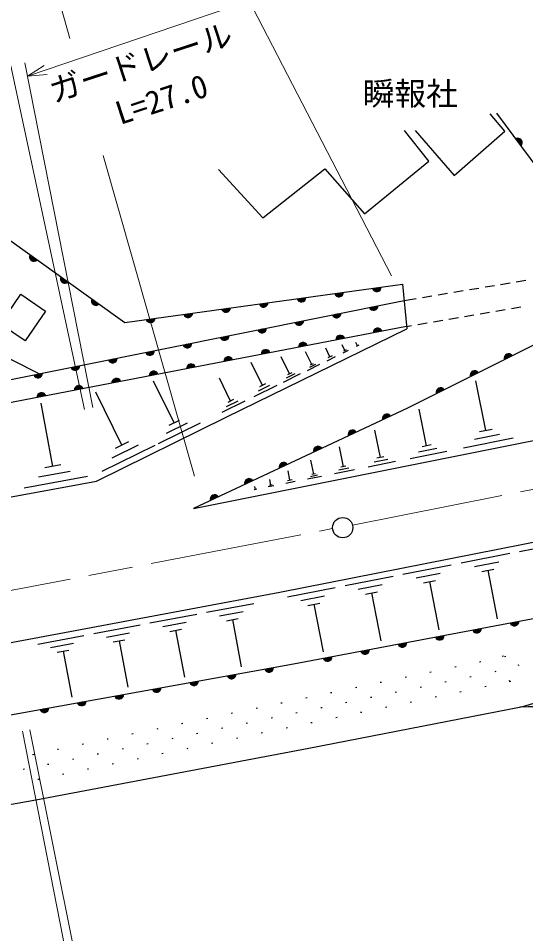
# Model space of a CAD drawing. Units: millimetres, scale not verified. Extents: x 40000 to 680000, y 20000 to 380000.
# Drawn here: x 244494 to 284494, y 270291 to 342471 of the extents above; entities that cross this region are included whole.
import ezdxf
from ezdxf.enums import TextEntityAlignment as Align

# ---------------------------------------------------------------- set-up
doc = ezdxf.new("R2010")
doc.units = ezdxf.units.MM
doc.header["$LTSCALE"] = 1000
doc.linetypes.add('CHAIN', pattern=[18.5, 12, -1.5, 3.5, -1.5])
for name, color, linetype, lineweight in [('M-BGD', 7, 'Continuous', 25), ('M-BMK', 2, 'CHAIN', 13), ('M-BMK-HTXT', 7, 'Continuous', 13), ('M-BMK-SRVR', 3, 'Continuous', 25), ('M-STR-HTXT', 7, 'Continuous', 13)]:
    doc.layers.add(name, color=color, linetype=linetype, lineweight=lineweight)
doc.styles.add('ＭＳ ゴシック', font='')
doc.styles.get('ＭＳ ゴシック').set_extended_font_data('MS Gothic')

msp = doc.modelspace()

# ---------------------------------------------------------------- linework, layer by layer
at = {"layer": 'M-BGD'}
for p, q in [((287411, 327965), (282211, 335002)), ((274787, 321495), (275124, 317989)), ((280055, 321083), (280795, 321205)), ((281288, 321287), (282028, 321410)), ((282521, 321492), (283261, 321615)), ((283755, 321697), (284494, 321820)), ((276356, 320469), (277096, 320591)), ((277589, 320673), (278329, 320796)), ((278822, 320878), (279562, 321001)), ((211320, 307435), (274909, 320228)), ((274909, 320228), (275863, 320387)), ((279679, 318957), (280418, 319082)), ((280911, 319166), (281650, 319291)), ((282143, 319375), (282883, 319500)), ((283376, 319584), (284115, 319710)), ((275981, 318329), (276721, 318455)), ((277214, 318539), (277953, 318664)), ((278446, 318748), (279186, 318873)), ((275105, 318181), (211629, 305977)), ((275105, 318181), (275488, 318246)), ((271235, 316639), (271098, 316919)), ((267626, 315174), (267142, 316159)), ((269061, 315783), (268728, 316463)), ((270240, 316284), (270029, 316714)), ((270508, 316282), (270078, 316071)), ((270347, 316337), (270133, 316231)), ((271348, 316694), (271123, 316584)), ((265877, 314431), (265212, 315787)), ((269485, 315780), (268805, 315447)), ((269231, 315867), (268891, 315700)), ((263747, 313527), (262860, 315335)), ((268239, 315169), (267254, 314686)), ((267932, 315171), (267440, 314930)), ((267749, 315234), (267502, 315113)), ((261233, 312294), (260346, 314102)), ((266721, 314425), (265365, 313760)), ((266299, 314428), (265621, 314095)), ((266046, 314514), (265707, 314348)), ((256770, 310562), (255152, 313854)), ((264873, 313518), (263064, 312631)), ((264310, 313523), (263406, 313079)), ((263973, 313638), (263521, 313416)), ((281348, 309956), (280564, 313887)), ((252652, 308809), (250602, 312979)), ((247213, 307141), (246294, 312133)), ((262359, 312285), (260550, 311398)), ((261796, 312290), (260891, 311846)), ((261459, 312405), (261007, 312183)), ((276684, 308758), (276106, 311659)), ((258821, 310548), (255529, 308929)), ((257796, 310555), (256150, 309745)), ((257182, 310764), (256359, 310359)), ((273036, 307836), (272606, 309992)), ((282429, 309661), (280464, 309269)), ((281840, 310054), (280857, 309858)), ((253174, 309066), (252131, 308553)), ((283510, 309365), (279579, 308581)), ((255250, 308792), (251080, 306742)), ((253951, 308801), (251866, 307776)), ((270124, 307105), (269810, 308682)), ((278280, 308322), (275379, 307743)), ((277482, 308540), (276032, 308250)), ((277047, 308830), (276322, 308685)), ((267786, 306518), (267564, 307629)), ((274222, 307512), (272066, 307082)), ((273629, 307674), (272551, 307459)), ((273306, 307890), (272767, 307783)), ((247837, 307256), (246589, 307026)), ((265908, 306046), (265761, 306784)), ((270991, 306868), (269414, 306553)), ((270558, 306986), (269769, 306829)), ((270321, 307144), (269927, 307066)), ((249938, 306353), (244947, 305434)), ((248576, 306747), (246080, 306288)), ((264400, 305667), (264313, 306106)), ((266093, 306083), (265724, 306009)), ((268397, 306350), (267285, 306129)), ((268092, 306434), (267536, 306323)), ((267925, 306545), (267647, 306490)), ((263298, 305333), (263100, 305294)), ((263199, 305313), (263150, 305560)), ((264641, 305601), (264203, 305514)), ((264510, 305689), (264291, 305645)), ((266314, 305935), (265576, 305788)), ((284004, 300438), (287865, 301198)), ((279397, 299532), (283232, 300286)), ((280450, 299241), (282367, 299618)), ((274814, 298631), (278624, 299380)), ((281024, 298856), (281982, 299045)), ((281503, 298951), (282257, 295115)), ((270256, 297735), (274042, 298479)), ((275860, 298342), (277765, 298717)), ((276430, 297959), (277383, 298147)), ((265723, 296843), (269484, 297583)), ((271296, 297447), (273188, 297820)), ((276907, 298053), (277656, 294243)), ((266755, 296558), (268636, 296928)), ((271862, 297067), (272808, 297253)), ((272335, 297160), (273079, 293375)), ((259333, 295635), (263058, 296337)), ((267318, 296180), (268258, 296365)), ((267788, 296273), (268528, 292512)), ((254869, 294794), (258563, 295490)), ((260352, 295345), (262215, 295696)), ((250436, 293959), (254099, 294649)), ((255880, 294506), (257726, 294854)), ((260905, 294967), (261837, 295142)), ((261371, 295055), (262073, 291329)), ((246035, 293129), (249666, 293813)), ((251438, 293673), (253269, 294018)), ((256428, 294131), (257352, 294305)), ((256890, 294218), (257586, 290525)), ((247028, 292846), (248844, 293188)), ((251982, 293302), (252898, 293474)), ((252440, 293388), (253130, 289726)), ((247568, 292478), (248475, 292649)), ((248021, 292563), (248706, 288932)), ((280964, 291732), (280866, 291711)), ((282743, 292174), (282647, 292148)), ((282922, 292138), (282825, 292117)), ((277048, 290919), (276950, 290899)), ((279006, 291325), (278908, 291305)), ((282146, 290956), (282049, 290935)), ((283967, 291464), (283870, 291439)), ((275089, 290513), (274991, 290492)), ((280188, 290549), (280090, 290529)), ((283257, 290241), (283161, 290215)), ((283329, 290179), (283231, 290159)), ((271173, 289700), (271075, 289680)), ((273131, 290106), (273033, 290086)), ((276272, 289737), (276174, 289716)), ((278230, 290143), (278132, 290123)), ((281370, 289773), (281273, 289753)), ((267256, 288888), (267158, 288867)), ((269214, 289294), (269116, 289274)), ((272355, 288924), (272257, 288904)), ((274313, 289330), (274215, 289310)), ((277454, 288961), (277356, 288940)), ((279412, 289367), (279314, 289347)), ((263339, 288075), (263242, 288055)), ((265298, 288481), (265200, 288461)), ((268438, 288112), (268340, 288091)), ((270397, 288518), (270299, 288498)), ((273537, 288148), (273439, 288128)), ((275496, 288554), (275398, 288534)), ((261381, 287669), (261283, 287648)), ((264522, 287299), (264424, 287279)), ((266480, 287705), (266382, 287685)), ((269621, 287336), (269523, 287315)), ((271579, 287742), (271481, 287722)), ((257465, 286856), (257367, 286836)), ((259423, 287262), (259325, 287242)), ((262563, 286893), (262466, 286872)), ((267662, 286929), (267564, 286909)), ((253548, 286044), (253450, 286023)), ((255506, 286450), (255408, 286430)), ((258647, 286080), (258549, 286060)), ((260605, 286486), (260507, 286466)), ((263746, 286117), (263648, 286096)), ((265704, 286523), (265606, 286503)), ((249631, 285231), (249533, 285211)), ((251590, 285637), (251492, 285617)), ((254730, 285268), (254632, 285247)), ((256689, 285674), (256591, 285654)), ((259829, 285304), (259731, 285284)), ((261787, 285710), (261690, 285690)), ((245715, 284418), (245617, 284398)), ((245765, 284424), (245667, 284405)), ((247673, 284825), (247575, 284804)), ((250814, 284455), (250716, 284435)), ((252772, 284861), (252674, 284841)), ((255913, 284492), (255815, 284471)), ((257871, 284898), (257773, 284878)), ((248855, 284049), (248757, 284028)), ((251996, 283679), (251898, 283659)), ((253954, 284085), (253856, 284065)), ((244969, 283255), (244871, 283236)), ((246897, 283642), (246799, 283622)), ((250038, 283273), (249940, 283252)), ((246121, 282460), (246023, 282440)), ((246138, 282459), (246040, 282441)), ((248079, 282866), (247981, 282846))]:
    msp.add_line(p, q, dxfattribs=at)
for points in [[(275783, 333617), (278868, 330073), (282849, 333574), (281707, 334940)], [(260284, 330560), (263774, 326749), (268658, 330608), (271788, 327061), (276870, 331208), (274932, 333626)], [(240932, 327015), (252898, 318496), (274787, 321495)], [(246142, 314441), (244021, 315526), (235834, 319897), (228404, 324396)], [(288411, 318347), (275173, 311732), (258310, 303828)], [(211629, 305977), (225947, 304624), (238612, 303760), (250656, 305976), (260890, 311008), (275124, 317989)], [(258310, 303828), (287878, 309727), (310779, 314090)], [(119698, 273427), (128620, 274071), (161740, 278343), (179200, 280792), (196703, 284383), (243652, 293189), (265121, 297234), (288171, 301767)], [(121929, 267435), (129162, 268470), (147345, 270826), (162457, 273241), (180009, 276049), (197726, 279172), (244622, 287692), (266187, 291559), (289257, 295934)], [(127000, 261123), (130152, 261514), (148259, 264432), (163468, 266938), (181061, 269727), (198924, 272615), (224200, 276980), (245875, 280836), (267410, 284931), (284263, 288216), (304602, 294283)]]:
    msp.add_lwpolyline(points, dxfattribs=at)
msp.add_lwpolyline([(244680, 320714), (246633, 319385), (245032, 317030), (243078, 318359)], close=True, dxfattribs=at)
for centre, radius, start, end in [((283876, 332658), 354, 315.2584, 117.66358), ((283876, 332658), 283, 317.48244, 115.43954), ((283876, 332658), 212, 321.22876, 111.69321), ((283876, 332658), 142, 328.94049, 103.98148), ((283876, 332658), 100, 339.25815, 93.66382), ((245725, 323669), 354, 153.34746, 315.75264), ((245725, 323669), 283, 155.5715, 313.5286), ((245725, 323669), 212, 159.31783, 309.78227), ((245725, 323669), 142, 167.02956, 302.07054), ((245725, 323669), 100, 177.34722, 291.75288), ((248169, 321929), 354, 153.34746, 315.75264), ((248169, 321929), 283, 155.5715, 313.5286), ((248169, 321929), 212, 159.31783, 309.78227), ((248169, 321929), 142, 167.02956, 302.07054), ((248169, 321929), 100, 177.34722, 291.75288), ((272752, 321271), 354, 196.60062, 359.0058), ((272752, 321271), 283, 198.82466, 356.78176), ((272752, 321271), 212, 202.57099, 353.03543), ((272752, 321271), 142, 210.28272, 345.3237), ((272752, 321271), 100, 220.60038, 335.00604), ((269780, 320864), 354, 196.60062, 359.0058), ((269780, 320864), 283, 198.82466, 356.78176), ((269780, 320864), 212, 202.57099, 353.03543), ((269780, 320864), 142, 210.28272, 345.3237), ((269780, 320864), 100, 220.60038, 335.00604), ((250613, 320189), 354, 153.34746, 315.75264), ((250613, 320189), 283, 155.5715, 313.5286), ((250613, 320189), 212, 159.31783, 309.78227), ((250613, 320189), 142, 167.02956, 302.07054), ((250613, 320189), 100, 177.34722, 291.75288), ((263835, 320049), 354, 196.60062, 359.0058), ((263835, 320049), 283, 198.82466, 356.78176), ((263835, 320049), 212, 202.57099, 353.03543), ((263835, 320049), 142, 210.28272, 345.3237), ((263835, 320049), 100, 220.60038, 335.00604), ((266808, 320456), 354, 196.60062, 359.0058), ((266808, 320456), 283, 198.82466, 356.78176), ((266808, 320456), 212, 202.57099, 353.03543), ((266808, 320456), 142, 210.28272, 345.3237), ((266808, 320456), 100, 220.60038, 335.00604), ((272514, 319802), 354, 200.17275, 2.57793), ((272514, 319802), 283, 202.39679, 0.35389), ((272514, 319802), 212, 206.14311, 356.60756), ((272514, 319802), 142, 213.85484, 348.89583), ((272514, 319802), 100, 224.17251, 338.57817), ((257891, 319234), 354, 196.60062, 359.0058), ((257891, 319234), 283, 198.82466, 356.78176), ((257891, 319234), 212, 202.57099, 353.03543), ((257891, 319234), 142, 210.28272, 345.3237), ((257891, 319234), 100, 220.60038, 335.00604), ((260863, 319642), 354, 196.60062, 359.0058), ((260863, 319642), 283, 198.82466, 356.78176), ((260863, 319642), 212, 202.57099, 353.03543), ((260863, 319642), 142, 210.28272, 345.3237), ((260863, 319642), 100, 220.60038, 335.00604), ((269573, 319210), 354, 200.17275, 2.57793), ((269573, 319210), 283, 202.39679, 0.35389), ((269573, 319210), 212, 206.14311, 356.60756), ((269573, 319210), 142, 213.85484, 348.89583), ((269573, 319210), 100, 224.17251, 338.57817), ((254919, 318827), 354, 196.60062, 359.0058), ((254919, 318827), 283, 198.82466, 356.78176), ((254919, 318827), 212, 202.57099, 353.03543), ((254919, 318827), 142, 210.28272, 345.3237), ((254919, 318827), 100, 220.60038, 335.00604), ((266632, 318618), 354, 200.17275, 2.57793), ((266632, 318618), 283, 202.39679, 0.35389), ((266632, 318618), 212, 206.14311, 356.60756), ((266632, 318618), 142, 213.85484, 348.89583), ((266632, 318618), 100, 224.17251, 338.57817), ((263691, 318027), 354, 200.17275, 2.57793), ((263691, 318027), 283, 202.39679, 0.35389), ((263691, 318027), 212, 206.14311, 356.60756), ((263691, 318027), 142, 213.85484, 348.89583), ((263691, 318027), 100, 224.17251, 338.57817), ((272838, 317690), 354, 19.67991, 182.08509), ((272838, 317690), 283, 21.90395, 179.86105), ((272838, 317690), 212, 25.65027, 176.11472), ((272838, 317690), 142, 33.362, 168.40299), ((272838, 317690), 100, 43.67967, 158.08533), ((260750, 317435), 354, 200.17275, 2.57793), ((260750, 317435), 283, 202.39679, 0.35389), ((260750, 317435), 212, 206.14311, 356.60756), ((260750, 317435), 142, 213.85484, 348.89583), ((260750, 317435), 100, 224.17251, 338.57817), ((266946, 316557), 354, 19.67991, 182.08509), ((269892, 317123), 354, 19.67991, 182.08509), ((269892, 317123), 283, 21.90395, 179.86105), ((269892, 317123), 212, 25.65027, 176.11472), ((269892, 317123), 142, 33.362, 168.40299), ((269892, 317123), 100, 43.67967, 158.08533), ((254868, 316252), 354, 200.17275, 2.57793), ((254868, 316252), 283, 202.39679, 0.35389), ((254868, 316252), 212, 206.14311, 356.60756), ((254868, 316252), 142, 213.85484, 348.89583), ((254868, 316252), 100, 224.17251, 338.57817), ((257809, 316843), 354, 200.17275, 2.57793), ((257809, 316843), 283, 202.39679, 0.35389), ((257809, 316843), 212, 206.14311, 356.60756), ((257809, 316843), 142, 213.85484, 348.89583), ((257809, 316843), 100, 224.17251, 338.57817), ((263999, 315991), 354, 19.67991, 182.08509), ((263999, 315991), 283, 21.90395, 179.86105), ((263999, 315991), 212, 25.65027, 176.11472), ((266946, 316557), 283, 21.90395, 179.86105), ((266946, 316557), 212, 25.65027, 176.11472), ((266946, 316557), 142, 33.362, 168.40299), ((266946, 316557), 100, 43.67967, 158.08533), ((251927, 315660), 354, 200.17275, 2.57793), ((251927, 315660), 283, 202.39679, 0.35389), ((251927, 315660), 212, 206.14311, 356.60756), ((251927, 315660), 142, 213.85484, 348.89583), ((251927, 315660), 100, 224.17251, 338.57817), ((261053, 315424), 354, 19.67991, 182.08509), ((261053, 315424), 283, 21.90395, 179.86105), ((261053, 315424), 212, 25.65027, 176.11472), ((261053, 315424), 142, 33.362, 168.40299), ((261053, 315424), 100, 43.67967, 158.08533), ((263999, 315991), 142, 33.362, 168.40299), ((263999, 315991), 100, 43.67967, 158.08533), ((283158, 315662), 354, 35.35033, 197.75551), ((283158, 315662), 283, 37.57437, 195.53147), ((283158, 315662), 212, 41.3207, 191.78515), ((283158, 315662), 142, 49.03243, 184.07342), ((283158, 315662), 100, 59.35009, 173.75575), ((248986, 315068), 354, 200.17275, 2.57793), ((248986, 315068), 283, 202.39679, 0.35389), ((248986, 315068), 212, 206.14311, 356.60756), ((248986, 315068), 142, 213.85484, 348.89583), ((248986, 315068), 100, 224.17251, 338.57817), ((258107, 314858), 354, 19.67991, 182.08509), ((258107, 314858), 283, 21.90395, 179.86105), ((258107, 314858), 212, 25.65027, 176.11472), ((258107, 314858), 142, 33.362, 168.40299), ((258107, 314858), 100, 43.67967, 158.08533), ((246045, 314476), 354, 200.17275, 2.57793), ((246045, 314476), 283, 202.39679, 0.35389), ((246045, 314476), 212, 206.14311, 356.60756), ((246045, 314476), 142, 213.85484, 348.89583), ((246045, 314476), 100, 224.17251, 338.57817), ((252215, 313725), 354, 19.67991, 182.08509), ((252215, 313725), 283, 21.90395, 179.86105), ((255161, 314291), 354, 19.67991, 182.08509), ((255161, 314291), 283, 21.90395, 179.86105), ((255161, 314291), 212, 25.65027, 176.11472), ((255161, 314291), 142, 33.362, 168.40299), ((255161, 314291), 100, 43.67967, 158.08533), ((280474, 314321), 354, 35.35033, 197.75551), ((280474, 314321), 283, 37.57437, 195.53147), ((280474, 314321), 212, 41.3207, 191.78515), ((280474, 314321), 142, 49.03243, 184.07342), ((280474, 314321), 100, 59.35009, 173.75575), ((249269, 313159), 354, 19.67991, 182.08509), ((249269, 313159), 283, 21.90395, 179.86105), ((249269, 313159), 212, 25.65027, 176.11472), ((249269, 313159), 142, 33.362, 168.40299), ((252215, 313725), 212, 25.65027, 176.11472), ((252215, 313725), 142, 33.362, 168.40299), ((252215, 313725), 100, 43.67967, 158.08533), ((277791, 312980), 354, 35.35033, 197.75551), ((277791, 312980), 283, 37.57437, 195.53147), ((246323, 312592), 354, 19.67991, 182.08509), ((246323, 312592), 283, 21.90395, 179.86105), ((246323, 312592), 212, 25.65027, 176.11472), ((246323, 312592), 142, 33.362, 168.40299), ((246323, 312592), 100, 43.67967, 158.08533), ((249269, 313159), 100, 43.67967, 158.08533), ((277791, 312980), 212, 41.3207, 191.78515), ((277791, 312980), 142, 49.03243, 184.07342), ((277791, 312980), 100, 59.35009, 173.75575), ((273555, 310914), 354, 33.90924, 196.31441), ((273555, 310914), 283, 36.13327, 194.09038), ((273555, 310914), 212, 39.8796, 190.34405), ((273555, 310914), 142, 47.59133, 182.63232), ((273555, 310914), 100, 57.90899, 172.31466), ((270839, 309641), 354, 33.90924, 196.31441), ((270839, 309641), 283, 36.13327, 194.09038), ((270839, 309641), 212, 39.8796, 190.34405), ((270839, 309641), 142, 47.59133, 182.63232), ((270839, 309641), 100, 57.90899, 172.31466), ((268123, 308368), 354, 33.90924, 196.31441), ((268123, 308368), 283, 36.13327, 194.09038), ((268123, 308368), 212, 39.8796, 190.34405), ((268123, 308368), 142, 47.59133, 182.63232), ((268123, 308368), 100, 57.90899, 172.31466), ((265406, 307094), 354, 33.90924, 196.31441), ((265406, 307094), 283, 36.13327, 194.09038), ((265406, 307094), 212, 39.8796, 190.34405), ((265406, 307094), 142, 47.59133, 182.63232), ((265406, 307094), 100, 57.90899, 172.31466), ((262690, 305821), 354, 33.90924, 196.31441), ((262690, 305821), 283, 36.13327, 194.09038), ((262690, 305821), 212, 39.8796, 190.34405), ((262690, 305821), 142, 47.59133, 182.63232), ((262690, 305821), 100, 57.90899, 172.31466), ((259973, 304548), 354, 33.90924, 196.31441), ((259973, 304548), 283, 36.13327, 194.09038), ((259973, 304548), 212, 39.8796, 190.34405), ((259973, 304548), 142, 47.59133, 182.63232), ((259973, 304548), 100, 57.90899, 172.31466), ((283607, 294918), 354, 199.53473, 1.93991), ((283607, 294918), 283, 201.75877, 359.71587), ((283607, 294918), 212, 205.5051, 355.96955), ((283607, 294918), 142, 213.21683, 348.25782), ((283607, 294918), 100, 223.53449, 337.94015), ((277712, 293800), 354, 199.53473, 1.93991), ((277712, 293800), 283, 201.75877, 359.71587), ((277712, 293800), 212, 205.5051, 355.96955), ((280659, 294359), 354, 199.53473, 1.93991), ((280659, 294359), 283, 201.75877, 359.71587), ((280659, 294359), 212, 205.5051, 355.96955), ((280659, 294359), 142, 213.21683, 348.25782), ((280659, 294359), 100, 223.53449, 337.94015), ((274765, 293241), 354, 199.53473, 1.93991), ((274765, 293241), 283, 201.75877, 359.71587), ((274765, 293241), 212, 205.5051, 355.96955), ((274765, 293241), 142, 213.21683, 348.25782), ((274765, 293241), 100, 223.53449, 337.94015), ((277712, 293800), 142, 213.21683, 348.25782), ((277712, 293800), 100, 223.53449, 337.94015), ((271817, 292682), 354, 199.53473, 1.93991), ((271817, 292682), 283, 201.75877, 359.71587), ((271817, 292682), 212, 205.5051, 355.96955), ((271817, 292682), 142, 213.21683, 348.25782), ((271817, 292682), 100, 223.53449, 337.94015), ((268870, 292123), 354, 199.53473, 1.93991), ((268870, 292123), 283, 201.75877, 359.71587), ((268870, 292123), 212, 205.5051, 355.96955), ((268870, 292123), 142, 213.21683, 348.25782), ((268870, 292123), 100, 223.53449, 337.94015), ((264253, 291267), 354, 198.96334, 1.36852), ((264253, 291267), 283, 201.18738, 359.14448), ((264253, 291267), 212, 204.93371, 355.39816), ((264253, 291267), 142, 212.64544, 347.68643), ((264253, 291267), 100, 222.9631, 337.36876), ((258348, 290209), 354, 198.96334, 1.36852), ((258348, 290209), 283, 201.18738, 359.14448), ((258348, 290209), 212, 204.93371, 355.39816), ((258348, 290209), 142, 212.64544, 347.68643), ((258348, 290209), 100, 222.9631, 337.36876), ((261301, 290738), 354, 198.96334, 1.36852), ((261301, 290738), 283, 201.18738, 359.14448), ((261301, 290738), 212, 204.93371, 355.39816), ((261301, 290738), 142, 212.64544, 347.68643), ((261301, 290738), 100, 222.9631, 337.36876), ((255395, 289679), 354, 198.96334, 1.36852), ((255395, 289679), 283, 201.18738, 359.14448), ((255395, 289679), 212, 204.93371, 355.39816), ((255395, 289679), 142, 212.64544, 347.68643), ((255395, 289679), 100, 222.9631, 337.36876), ((252442, 289150), 354, 198.96334, 1.36852), ((252442, 289150), 283, 201.18738, 359.14448), ((252442, 289150), 212, 204.93371, 355.39816), ((252442, 289150), 142, 212.64544, 347.68643), ((252442, 289150), 100, 222.9631, 337.36876), ((246536, 288091), 354, 198.96334, 1.36852), ((246536, 288091), 283, 201.18738, 359.14448), ((246536, 288091), 212, 204.93371, 355.39816), ((246536, 288091), 142, 212.64544, 347.68643), ((246536, 288091), 100, 222.9631, 337.36876), ((249489, 288620), 354, 198.96334, 1.36852), ((249489, 288620), 283, 201.18738, 359.14448), ((249489, 288620), 212, 204.93371, 355.39816), ((249489, 288620), 142, 212.64544, 347.68643), ((249489, 288620), 100, 222.9631, 337.36876)]:
    msp.add_arc(centre, radius, start, end, dxfattribs=at)
msp.add_open_spline([(284031, 288171), (285924, 288241), (286484, 288274), (288052, 288179), (289365, 288099), (290090, 287922), (291401, 287816), (291707, 287791), (291879, 287789), (292184, 287766), (293601, 287660), (294388, 287460), (295809, 287448), (299280, 287420), (301225, 287662), (304677, 288028), (305050, 288068), (305258, 288105), (305630, 288156), (305978, 288205), (306173, 288228), (306520, 288284), (307592, 288458), (308189, 288578), (309253, 288795), (311609, 289276), (312904, 289659), (315260, 290136), (316360, 290358), (316983, 290450), (318088, 290647), (318659, 290748), (318979, 290805), (319550, 290902), (322722, 291441), (324501, 291736), (327687, 292181), (328340, 292272), (328714, 292256), (329371, 292310), (333029, 292608), (335071, 292868), (338734, 293097), (342011, 293301), (343856, 293288), (347139, 293247), (351091, 293199), (353303, 293066), (357248, 292843), (362366, 292554), (365210, 292006), (370334, 291835), (372964, 291747), (374440, 291883), (377071, 291835), (380156, 291778), (381881, 291629), (384961, 291438), (387235, 291298), (388502, 291112), (390779, 291006), (393014, 290902), (394269, 290934), (396507, 290934), (398660, 290934), (399867, 290943), (402019, 291006), (404089, 291066), (405244, 291241), (407315, 291258), (409054, 291273), (410029, 291203), (411764, 291079), (414458, 290887), (415980, 290781), (418630, 290259), (420078, 289974), (420881, 289757), (422287, 289309), (422724, 289169), (422964, 289075), (423400, 288928), (423474, 288903), (423516, 288890), (423590, 288865), (424100, 288693), (424387, 288600), (424894, 288421), (426771, 287758), (427840, 287432), (429695, 286709), (440497, 282497), (446383, 279731), (457106, 275321), (464362, 272337), (468488, 270814), (475707, 267741), (478085, 266729), (479388, 266095), (481749, 265044), (486344, 262998), (488994, 262014), (493515, 259810), (494384, 259386), (494860, 259129), (495709, 258667), (495797, 258620), (495845, 258590), (495932, 258540), (496019, 258491), (496067, 258462), (496155, 258414), (496513, 258213), (496725, 258119), (497077, 257906), (501227, 255385), (503576, 253993), (507509, 251144), (510554, 248939), (512082, 247470), (514984, 245080), (515460, 244688), (515718, 244457), (516193, 244064), (517632, 242870), (518383, 242132), (519883, 241015), (520461, 240585), (520653, 240437), (521378, 239936)], degree=3, knots=[0, 0, 0, 0, 1, 1, 1, 2, 2, 2, 3, 3, 3, 4, 4, 4, 5, 5, 5, 6, 6, 6, 7, 7, 7, 8, 8, 8, 9, 9, 9, 10, 10, 10, 11, 11, 11, 12, 12, 12, 13, 13, 13, 14, 14, 14, 15, 15, 15, 16, 16, 16, 17, 17, 17, 18, 18, 18, 19, 19, 19, 20, 20, 20, 21, 21, 21, 22, 22, 22, 23, 23, 23, 24, 24, 24, 25, 25, 25, 26, 26, 26, 27, 27, 27, 28, 28, 28, 29, 29, 29, 30, 30, 30, 31, 31, 31, 32, 32, 32, 33, 33, 33, 34, 34, 34, 35, 35, 35, 36, 36, 36, 37, 37, 37, 38, 38, 38, 39, 39, 39, 40, 40, 40, 41, 41, 41, 42, 42, 42, 43, 43, 43, 43], dxfattribs=at)
at = {"layer": 'M-BMK'}
for p, q in [((270843, 302505), (296325, 307538)), ((200469, 289007), (269271, 302235))]:
    msp.add_line(p, q, dxfattribs=at)
at = {"layer": 'M-BMK-SRVR'}
msp.add_circle((270068, 302307), 800, dxfattribs=at)
at = {"layer": 'M-STR-HTXT'}
for p, q in [((248563, 340882), (247536, 344489)), ((273926, 322153), (262298, 344655)), ((245228, 337911), (262721, 343837)), ((249721, 311626), (243913, 338726)), ((250379, 311776), (245019, 338971)), ((245228, 337911), (246528, 338748)), ((245228, 337911), (246769, 338038)), ((258397, 306370), (251196, 331643)), ((244815, 286260), (249959, 260107)), ((245399, 286356), (250653, 260171))]:
    msp.add_line(p, q, dxfattribs=at)

# ---------------------------------------------------------------- texts
at = {"layer": 'M-BMK-HTXT', "style": 'ＭＳ ゴシック'}
msp.add_text('瞬報社', height=1833, dxfattribs=at).set_placement((275399, 336532), align=Align.MIDDLE_CENTER)
at = {"layer": 'M-STR-HTXT', "style": 'ＭＳ ゴシック'}
for s, p in [('ガードレール ', (255188, 337798)), ('L=27.0', (256243, 334694))]:
    msp.add_text(s, height=1833, rotation=18.085, dxfattribs=at).set_placement(p, align=Align.BOTTOM_CENTER)

doc.saveas('drawing.dxf')
